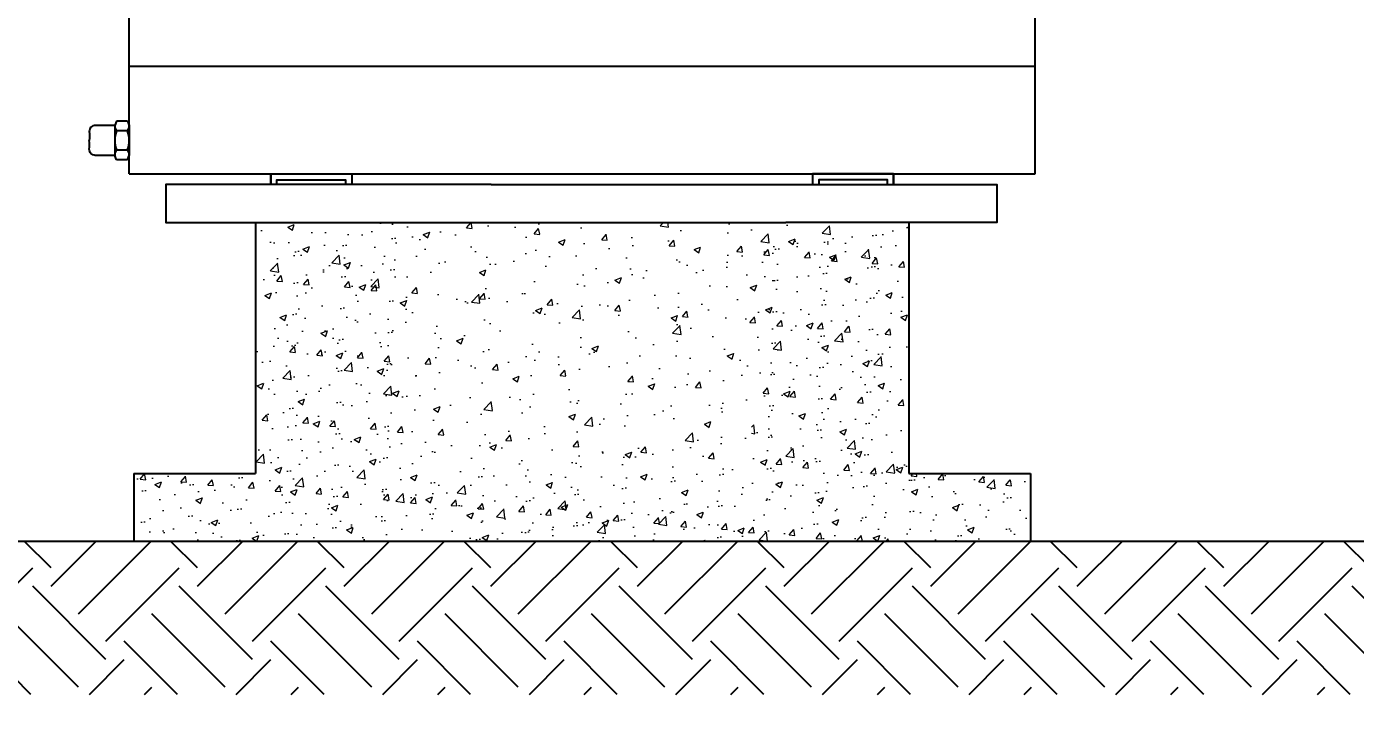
# Model space of a CAD drawing. Header units: inches. Extents: x -246336 to 136055, y -106871 to 69513.
# Drawn here: x -211620 to -209505, y -19958 to -18858 of the extents above; entities that cross this region are included whole.
import ezdxf

# ---------------------------------------------------------------- set-up
doc = ezdxf.new("R2010")
doc.units = ezdxf.units.IN
doc.header["$MEASUREMENT"] = 0
doc.layers.add('XA-TT1', color=7, linetype='Continuous')
doc.styles.get("Standard").update_dxf_attribs({"font": 'VNTIME_0.TTF', "height": 86})
doc.dimstyles.new('TAM', dxfattribs={"dimscale": 75, "dimtxt": 2, "dimasz": 2, "dimexe": 3, "dimexo": 2, "dimgap": 1, "dimtad": 0, "dimtoh": 1, "dimdec": 0, "dimdsep": 46, "dimtxsty": 'Standard', "dimblk1": 'OBLIQUE', "dimblk2": 'OBLIQUE', "dimsah": 1, "dimcen": -1, "dimdle": 3, "dimclrd": 251, "dimclre": 251, "dimadec": 0, "dimazin": 0, "dimtfac": 1, "dimtdec": 0, "dimtmove": 0, "dimatfit": 3, "dimldrblk": 'OBLIQUE', "dimfxl": 1, "dimtvp": 1, "dimtolj": 1, "dimtzin": 0, "dimarcsym": 0})

# ---------------------------------------------------------------- blocks, each defined once
blk = doc.blocks.new('_OBLIQUE')
at = {"color": 0, "linetype": 'ByBlock'}
blk.add_line((-0.5, -0.5), (0.5, 0.5), dxfattribs=at)
blk = doc.blocks.new('*D127')
at = {"color": 251, "lineweight": -2}
for p, q in [((-213235.7, -19827.1), (-213235.7, -20785.5)), ((-208235.7, -19827.1), (-208235.7, -20785.5)), ((-213460.7, -20560.5), (-208010.7, -20560.5))]:
    blk.add_line(p, q, dxfattribs=at)
at = {"layer": 'Defpoints', "color": 0}
for p in [(-213235.7, -19677.1), (-208235.7, -19677.1), (-208235.7, -20560.5)]:
    blk.add_point(p, dxfattribs=at)
at = {"color": 251, "lineweight": -2, "xscale": 150, "yscale": 150, "zscale": 150, "rotation": 180}
blk.add_blockref('_OBLIQUE', (-213235.7, -20560.5), dxfattribs=at)
at = {"color": 251, "lineweight": -2, "xscale": 150, "yscale": 150, "zscale": 150}
blk.add_blockref('_OBLIQUE', (-208235.7, -20560.5), dxfattribs=at)
at = {"color": 0, "insert": (-210735.7, -20471.1), "char_height": 86, "attachment_point": 5}
blk.add_mtext('\\A1;5000', dxfattribs=at)

msp = doc.modelspace()

# ---------------------------------------------------------------- hatches: boundary and pattern name
at = {"lineweight": 5}
h = msp.add_hatch(dxfattribs=at)
h.set_pattern_fill('AR-CONC', color=8, scale=15, style=0)
h.set_pattern_definition([(50, (-177235.835, -51211.28), (107.58903, -9.41282), [11.25, -123.75]), (355, (-177235.83, -51211.28), (-20.8127, 112.82882), [9, -99]), (100.4514, (-177226.87, -51212.06), (86.7764, 103.41593), [9.56103, -105.17132]), (46.1842, (-177235.83, -51181.28), (160.08616, -24.82785), [16.875, -185.625]), (96.6356, (-177222.5, -51183.35), (140.1994, 146.1177), [14.34154, -157.75695]), (351.1842, (-177235.83, -51181.28), (140.1993, 146.1178), [13.5, -148.5]), (21, (-177220.835, -51188.78), (89.53606, -60.39283), [11.25, -123.75]), (326, (-177220.83, -51188.78), (36.4973, 108.7725), [9, -99]), (71.4514, (-177213.37, -51193.81), (126.0334, 48.37957), [9.56103, -105.17132]), (37.5, (-177235.835, -51211.276), (1.823978, 49.934078), [0, -97.8, 0, -100.5, 0, -99.375]), (7.5, (-177235.835, -51211.276), (39.46043, 59.161757), [0, -57.3, 0, -95.55, 0, -37.875]), (327.5, (-177269.285, -51211.276), (80.073365, -3.38323), [0, -37.5, 0, -117, 0, -155.25]), (317.5, (-177284.285, -51211.276), (87.47793, 15.01575), [0, -48.75, 0, -77.7, 0, -110.25])])
h.paths.add_polyline_path([(-211005.348, -19169.623), (-211255.348, -19169.623), (-211255.348, -19569.623), (-211449.446, -19569.623), (-211449.446, -19677.129), (-210021.899, -19677.129), (-210021.899, -19569.685), (-210215.997, -19569.685), (-210215.997, -19169.623), (-210411.735, -19169.623), (-210465.997, -19169.623), (-210465.997, -19569.623), (-211005.348, -19569.623)])
h = msp.add_hatch(dxfattribs=at)
h.set_pattern_fill('AR-CONC', color=8, scale=15, style=0)
h.set_pattern_definition([(50, (0, 0), (107.589027, -9.41282), [11.25, -123.75]), (355, (0, 0), (-20.8127, 112.82882), [9, -99]), (100.4514, (8.97, -0.78), (86.776407, 103.41593), [9.56103, -105.171317]), (46.1842, (0, 30), (160.08616, -24.82785), [16.875, -185.625]), (96.6356, (13.34, 27.93), (140.19941, 146.11768), [14.34154, -157.75695]), (351.1842, (0, 30), (140.19929, 146.11779), [13.5, -148.5]), (21, (15, 22.5), (89.536058, -60.392834), [11.25, -123.75]), (326, (15, 22.5), (36.4973, 108.772507), [9, -99]), (71.4514, (22.46, 17.47), (126.033394, 48.379575), [9.56103, -105.171317]), (37.5, (0, 0), (1.823978, 49.934078), [0, -97.8, 0, -100.5, 0, -99.375]), (7.5, (0, 0), (39.46043, 59.161757), [0, -57.3, 0, -95.55, 0, -37.875]), (327.5, (-33.45, 0), (80.0733654, -3.383231), [0, -37.5, 0, -117, 0, -155.25]), (317.5, (-48.45, 0), (87.477925, 15.015747), [0, -48.75, 0, -77.7, 0, -110.25])])
h.paths.add_polyline_path([(-211255.348, -19169.623), (-211255.348, -19569.623), (-211449.446, -19569.623), (-211449.446, -19677.129), (-210021.899, -19677.129), (-210021.899, -19569.685), (-210215.997, -19569.685), (-210215.997, -19169.623), (-210411.735, -19169.623)])
at = {"layer": 'XA-TT1'}
h = msp.add_hatch(dxfattribs=at)
h.set_pattern_fill('EARTH', color=4, scale=660, angle=45, style=0)
h.set_pattern_definition([(45, (-215927.28, -26370.54), (1e-14, 233.3452), [165, -165]), (45, (-215971.03, -26326.79), (1e-14, 233.3452), [165, -165]), (45, (-216014.78, -26283.04), (1e-14, 233.3452), [165, -165]), (135, (-216014.78, -26253.87), (-233.3452, 3e-14), [165, -165]), (135, (-215971.03, -26210.12), (-233.3452, 3e-14), [165, -165]), (135, (-215927.28, -26166.36), (-233.3452, 3e-14), [165, -165])])
h.paths.add_polyline_path([(-213167.265, -19677.129), (-208511.105, -19677.129), (-208511.105, -19921.277), (-213167.265, -19921.277)])

# ---------------------------------------------------------------- linework, layer by layer
for p, q in [((-211456.437, -19092.403), (-211456.437, -18013.158)), ((-210014.908, -19092.403), (-210014.908, -18013.158)), ((-211456.437, -18920.654), (-210014.908, -18920.654)), ((-211476.73, -19008.226), (-211479.737, -19015.308)), ((-211459.444, -19008.226), (-211476.73, -19008.226)), ((-211459.444, -19008.226), (-211456.437, -19015.308)), ((-211479.737, -19015.308), (-211479.737, -19062.934)), ((-211459.444, -19023.67), (-211476.73, -19023.67)), ((-211456.437, -19015.308), (-211456.437, -19062.934)), ((-211459.444, -19054.558), (-211476.73, -19054.558)), ((-211476.73, -19070.016), (-211479.737, -19062.934)), ((-211459.444, -19070.016), (-211476.73, -19070.016)), ((-211459.444, -19070.016), (-211456.437, -19062.934)), ((-211456.437, -19092.403), (-210880.612, -19092.403)), ((-210880.612, -19092.403), (-210014.908, -19092.403))]:
    msp.add_line(p, q)
at = {"color": 1}
for p, q in [((-211255.348, -19169.623), (-211255.348, -19569.623)), ((-210215.997, -19169.685), (-210215.997, -19569.685)), ((-211449.446, -19569.623), (-211255.348, -19569.623)), ((-211449.446, -19569.623), (-211449.446, -19677.129)), ((-210215.997, -19569.685), (-210021.899, -19569.685)), ((-210021.899, -19569.685), (-210021.899, -19677.191))]:
    msp.add_line(p, q, dxfattribs=at)
for points in [[(-211479.737, -19015.308), (-211510.75, -19015.308, 0.42673687), (-211520.094, -19025.059, -0.02128679), (-211520.094, -19039.121, 6.36650766)], [(-211479.737, -19062.934), (-211510.75, -19062.934, -0.42673687), (-211520.094, -19053.183, 0.02128679), (-211520.094, -19039.121, -6.36650766)]]:
    msp.add_lwpolyline(points, format="xyb")
for points in [[(-211231.167, -19109.563), (-211231.167, -19092.403), (-211102.467, -19092.403), (-211102.467, -19109.563)], [(-211231.167, -19092.403), (-211231.167, -19109.563)], [(-210240.177, -19109.563), (-210240.177, -19092.403), (-210368.877, -19092.403), (-210368.877, -19109.563)], [(-210240.177, -19092.403), (-210240.177, -19109.563)], [(-211221.414, -19109.563), (-211221.414, -19102.156), (-211112.22, -19102.156), (-211112.22, -19109.563)], [(-210249.93, -19109.563), (-210249.93, -19102.156), (-210359.124, -19102.156), (-210359.124, -19109.563)]]:
    msp.add_lwpolyline(points)
for centre, radius, start, end in [((-211468.387, -19015.948), 11.368, 176.772969, 222.78478), ((-211438.574, -19039.114), 41.164, 157.964255, 202.035745), ((-211467.787, -19015.948), 11.368, 317.21522, 3.227031), ((-211497.6, -19039.114), 41.164, 337.964255, 22.035745), ((-211468.387, -19062.294), 11.368, 137.21522, 183.227031), ((-211467.787, -19062.294), 11.368, 356.772969, 42.78478)]:
    msp.add_arc(centre, radius, start, end)
at = {"layer": 'XA-TT1', "color": 1}
msp.add_line((-213742.822, -19677.129), (-207823.666, -19677.129), dxfattribs=at)
at = {"layer": 'XA-TT1', "flags": 128}
for points in [[(-210880.612, -19109.563), (-211398.365, -19109.563), (-211398.365, -19169.623), (-210411.735, -19169.623)], [(-210880.612, -19109.563), (-210075.943, -19109.563), (-210075.943, -19169.623), (-210411.735, -19169.623)]]:
    msp.add_lwpolyline(points, dxfattribs=at)

# ---------------------------------------------------------------- dimensions: what is measured, and where the dimension line sits
dim = msp.add_linear_dim(base=(-208235.672, -20560.484), p1=(-213235.672, -19677.129), p2=(-208235.672, -19677.129), dimstyle='TAM')
dim.commit()
dim.dimension.update_dxf_attribs({"geometry": '*D127', "text_midpoint": (-210735.672, -20471.128)})

doc.saveas('drawing.dxf')
